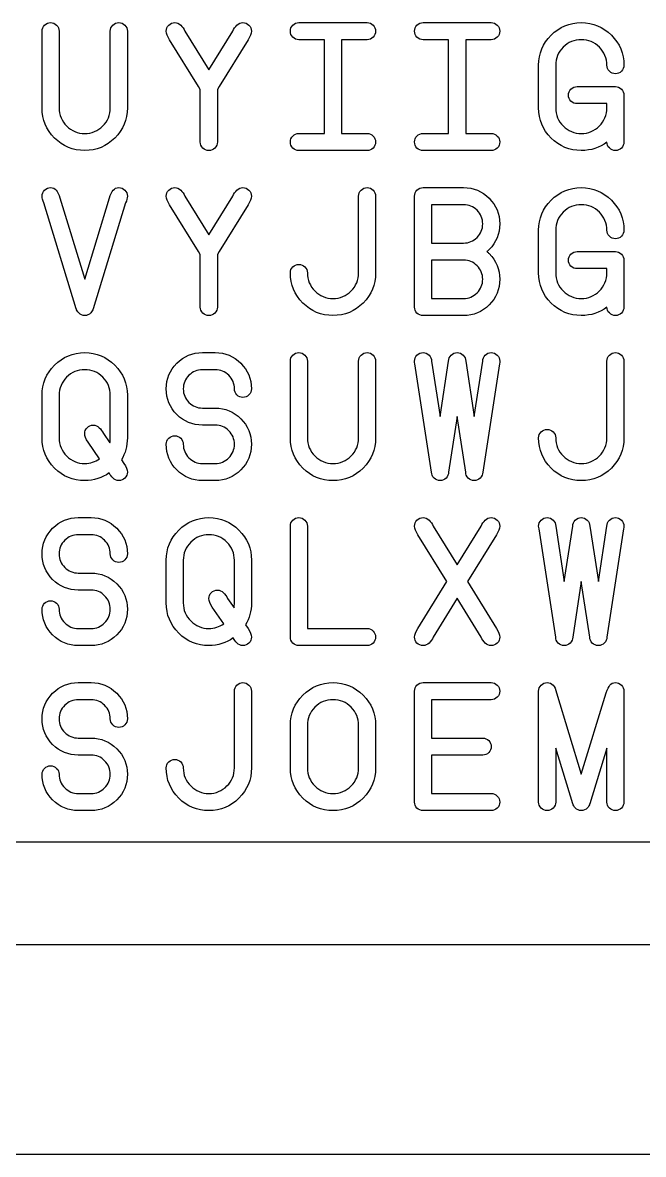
# Model space of a CAD drawing. Extents: x 0.5 to 46.5, y 0.5 to 6.
# Drawn here: x 19.678 to 21.159, y 0.505 to 3.206 of the extents above; entities that cross this region are included whole.
import ezdxf

# ---------------------------------------------------------------- set-up
doc = ezdxf.new("R2010")
doc.units = 0
doc.layers.add('Layer_1', color=7, linetype='CONTINUOUS')

msp = doc.modelspace()

# ---------------------------------------------------------------- linework, layer by layer
at = {"layer": 'Layer_1', "color": 3}
for p, q in [((20.337232, 3.205644), (20.499993, 3.205644)), ((20.633482, 3.205644), (20.796242, 3.205644)), ((19.724387, 3.002194), (19.724387, 3.185299)), ((19.765077, 3.185299), (19.765077, 3.002194)), ((19.887148, 3.002194), (19.887148, 3.185299)), ((19.927838, 3.185299), (19.927838, 3.002194)), ((20.097744, 3.053056), (20.028775, 3.164954)), ((20.065396, 3.185299), (20.122362, 3.092933)), ((20.122362, 3.092933), (20.179328, 3.185299)), ((20.215949, 3.164954), (20.146979, 3.053056)), ((20.398267, 3.164954), (20.337232, 3.164954)), ((20.398267, 2.941159), (20.398267, 3.164954)), ((20.499993, 3.164954), (20.438957, 3.164954)), ((20.438957, 3.164954), (20.438957, 2.941159)), ((20.694517, 3.164954), (20.633482, 3.164954)), ((20.694517, 2.941159), (20.694517, 3.164954)), ((20.796242, 3.164954), (20.735207, 3.164954)), ((20.735207, 3.164954), (20.735207, 2.941159)), ((20.909387, 3.002194), (20.909387, 3.103919)), ((20.950077, 3.103919), (20.950077, 3.002194)), ((20.102017, 3.046139), (20.097744, 3.053056)), ((20.146979, 3.053056), (20.142707, 3.046139)), ((21.00094, 3.053056), (21.092493, 3.053056)), ((20.102017, 2.920813), (20.102017, 3.046139)), ((20.142707, 3.046139), (20.142707, 2.920813)), ((21.112838, 3.032712), (21.112838, 2.920813)), ((21.072148, 3.012366), (21.00094, 3.012366)), ((21.072148, 3.002194), (21.072148, 3.012366)), ((20.337232, 2.941159), (20.398267, 2.941159)), ((20.438957, 2.941159), (20.499993, 2.941159)), ((20.633482, 2.941159), (20.694517, 2.941159)), ((20.735207, 2.941159), (20.796242, 2.941159)), ((20.499993, 2.900469), (20.337232, 2.900469)), ((20.796242, 2.900469), (20.633482, 2.900469)), ((20.633482, 2.811894), (20.730121, 2.811894)), ((19.767112, 2.78748), (19.826112, 2.593795)), ((19.826112, 2.593795), (19.885113, 2.78748)), ((20.065396, 2.791549), (20.122362, 2.699183)), ((20.122362, 2.699183), (20.179328, 2.791549)), ((20.479648, 2.608444), (20.479648, 2.791549)), ((20.520338, 2.791549), (20.520338, 2.608444)), ((20.613137, 2.527063), (20.613137, 2.791549)), ((19.805767, 2.522995), (19.728456, 2.775273)), ((19.923768, 2.775273), (19.846457, 2.522995)), ((20.097744, 2.659306), (20.028775, 2.771204)), ((20.215949, 2.771204), (20.146979, 2.659306)), ((20.730121, 2.771204), (20.653827, 2.771204)), ((20.653827, 2.771204), (20.653827, 2.679651)), ((20.730121, 2.771204), (20.730121, 2.771204)), ((20.909387, 2.608444), (20.909387, 2.710169)), ((20.950077, 2.710169), (20.950077, 2.608444)), ((20.653827, 2.679651), (20.730121, 2.679651)), ((20.102017, 2.652389), (20.097744, 2.659306)), ((20.102017, 2.527063), (20.102017, 2.652389)), ((20.146979, 2.659306), (20.142707, 2.652389)), ((20.142707, 2.652389), (20.142707, 2.527063)), ((21.00094, 2.659306), (21.092493, 2.659306)), ((20.730121, 2.638962), (20.653827, 2.638962)), ((20.653827, 2.638962), (20.653827, 2.547409)), ((20.730121, 2.638962), (20.730121, 2.638962)), ((21.112838, 2.638962), (21.112838, 2.527063)), ((20.316887, 2.608444), (20.316887, 2.608444)), ((21.072148, 2.618616), (21.00094, 2.618616)), ((21.072148, 2.608444), (21.072148, 2.618616)), ((20.653827, 2.547409), (20.730121, 2.547409)), ((19.806174, 2.522995), (19.805767, 2.522995)), ((19.846457, 2.522995), (19.846051, 2.522995)), ((19.826112, 2.506719), (19.826112, 2.506719)), ((20.730121, 2.506719), (20.633482, 2.506719)), ((20.730121, 2.506719), (20.730121, 2.506719)), ((20.107103, 2.418144), (20.137621, 2.418144)), ((20.137621, 2.377454), (20.107103, 2.377454)), ((20.316887, 2.214694), (20.316887, 2.397799)), ((20.357577, 2.397799), (20.357577, 2.214694)), ((20.479648, 2.214694), (20.479648, 2.397799)), ((20.520338, 2.397799), (20.520338, 2.214694)), ((20.653827, 2.133313), (20.614154, 2.391492)), ((20.653827, 2.397799), (20.674172, 2.265556)), ((20.674172, 2.265556), (20.694517, 2.397799)), ((20.735207, 2.397799), (20.755552, 2.265556)), ((20.755552, 2.265556), (20.775897, 2.397799)), ((20.81557, 2.391492), (20.775897, 2.133313)), ((21.072148, 2.214694), (21.072148, 2.397799)), ((21.112838, 2.397799), (21.112838, 2.214694)), ((20.224087, 2.331678), (20.224087, 2.331678)), ((19.724387, 2.214694), (19.724387, 2.316419)), ((19.765077, 2.316419), (19.765077, 2.214694)), ((19.887148, 2.214694), (19.887148, 2.316419)), ((19.927838, 2.316419), (19.927838, 2.214694)), ((20.107103, 2.285901), (20.137621, 2.285901)), ((20.137621, 2.245211), (20.107103, 2.245211)), ((20.714862, 2.26576), (20.694517, 2.133313)), ((20.735207, 2.133313), (20.714862, 2.26576)), ((19.870872, 2.224866), (19.88613, 2.20269)), ((20.909387, 2.214694), (20.909387, 2.214694)), ((19.861513, 2.164849), (19.83425, 2.204521)), ((19.913596, 2.162407), (19.9197, 2.153659)), ((20.107103, 2.153659), (20.137621, 2.153659)), ((19.884299, 2.131076), (19.884299, 2.131076)), ((20.137621, 2.112969), (20.107103, 2.112969)), ((19.810854, 2.024394), (19.841371, 2.024394)), ((20.316887, 1.739563), (20.316887, 2.004049)), ((20.357577, 2.004049), (20.357577, 1.759908)), ((20.357577, 2.004049), (20.357577, 2.004049)), ((20.657896, 2.004049), (20.714862, 1.911683)), ((20.714862, 1.911683), (20.771828, 2.004049)), ((20.950077, 2.004049), (20.970422, 1.871806)), ((20.970422, 1.871806), (20.990767, 2.004049)), ((21.031457, 2.004049), (21.051803, 1.871806)), ((21.051803, 1.871806), (21.072148, 2.004049)), ((19.841371, 1.983704), (19.810854, 1.983704)), ((20.690244, 1.871806), (20.621275, 1.983704)), ((20.808449, 1.983704), (20.739479, 1.871806)), ((20.950077, 1.739563), (20.910404, 1.997742)), ((21.11182, 1.997742), (21.072147, 1.739563)), ((19.927838, 1.937928), (19.927838, 1.937928)), ((20.020636, 1.820944), (20.020636, 1.922669)), ((20.061327, 1.922669), (20.061327, 1.820944)), ((20.183397, 1.820944), (20.183397, 1.922669)), ((20.224087, 1.922669), (20.224087, 1.820944)), ((19.810854, 1.892151), (19.841371, 1.892151)), ((20.621275, 1.759908), (20.690244, 1.871806)), ((20.739479, 1.871806), (20.808449, 1.759908)), ((21.011112, 1.87201), (20.990767, 1.739563)), ((21.031457, 1.739563), (21.011112, 1.87201)), ((19.841371, 1.851461), (19.810854, 1.851461)), ((20.157762, 1.771098), (20.1305, 1.810771)), ((20.167121, 1.831116), (20.18238, 1.80894)), ((20.714862, 1.83193), (20.657896, 1.739563)), ((20.771828, 1.739563), (20.714862, 1.83193)), ((19.810854, 1.759908), (19.841371, 1.759908)), ((20.209845, 1.768657), (20.215949, 1.759908)), ((20.357577, 1.759908), (20.499993, 1.759908)), ((20.180549, 1.737326), (20.180549, 1.737326)), ((19.841371, 1.719219), (19.810854, 1.719219)), ((20.499993, 1.719219), (20.337232, 1.719219)), ((19.810853, 1.630644), (19.841371, 1.630644)), ((20.633483, 1.630644), (20.796243, 1.630644)), ((20.183398, 1.427194), (20.183398, 1.610299)), ((20.224088, 1.610299), (20.224088, 1.427194)), ((20.613138, 1.345813), (20.613138, 1.610299)), ((20.909387, 1.345813), (20.909387, 1.610299)), ((20.952111, 1.60623), (21.011112, 1.412545)), ((21.011112, 1.412545), (21.070113, 1.60623)), ((21.112837, 1.610299), (21.112838, 1.610299)), ((21.112838, 1.610299), (21.112838, 1.345813)), ((19.841371, 1.589954), (19.810853, 1.589954)), ((20.796243, 1.589954), (20.653828, 1.589954)), ((20.653828, 1.589954), (20.653828, 1.498401)), ((19.927837, 1.544178), (19.927837, 1.544178)), ((20.316888, 1.427194), (20.316888, 1.528919)), ((20.357578, 1.528919), (20.357578, 1.427194)), ((20.479649, 1.427194), (20.479649, 1.528919)), ((20.520339, 1.528919), (20.520339, 1.427194)), ((19.810853, 1.498401), (19.841371, 1.498401)), ((20.653828, 1.498401), (20.775898, 1.498401)), ((20.990767, 1.341745), (20.950077, 1.474598)), ((20.950077, 1.474598), (20.950077, 1.345813)), ((21.072147, 1.474598), (21.031457, 1.341745)), ((21.072147, 1.345813), (21.072147, 1.474598)), ((19.841371, 1.457711), (19.810853, 1.457711)), ((20.775898, 1.457711), (20.653828, 1.457711)), ((20.653828, 1.457711), (20.653828, 1.366158)), ((20.020638, 1.427194), (20.020638, 1.427194)), ((19.810853, 1.366158), (19.841371, 1.366158)), ((20.653828, 1.366158), (20.796243, 1.366158)), ((19.841371, 1.325469), (19.810853, 1.325469)), ((20.796243, 1.325469), (20.633483, 1.325469)), ((20.991174, 1.341745), (20.990767, 1.341745)), ((21.031457, 1.341745), (21.03105, 1.341745))]:
    msp.add_line(p, q, dxfattribs=at)
at = {"layer": 'Layer_1', "color": 7}
for p, q in [((23.844862, 1.249932), (12.844862, 1.249932)), ((45.255002, 1.005), (1.754999, 1.005)), ((46.505001, 0.505), (0.505, 0.505))]:
    msp.add_line(p, q, dxfattribs=at)
at = {"layer": 'Layer_1', "color": 3}
for points in [[(19.724387, 3.185299), (19.724387, 3.19086), (19.726354, 3.195607), (19.730287, 3.199541)], [(19.730287, 3.199541), (19.734356, 3.20361), (19.739171, 3.205644), (19.744732, 3.205644)], [(19.744732, 3.205644), (19.750293, 3.205644), (19.75504, 3.20361), (19.758974, 3.199541)], [(19.758974, 3.199541), (19.763043, 3.195607), (19.765077, 3.19086), (19.765077, 3.185299)], [(19.887148, 3.185299), (19.887148, 3.19086), (19.889114, 3.195607), (19.893048, 3.199541)], [(19.893048, 3.199541), (19.897117, 3.20361), (19.901932, 3.205644), (19.907493, 3.205644)], [(19.907493, 3.205644), (19.913054, 3.205644), (19.917801, 3.20361), (19.921734, 3.199541)], [(19.921734, 3.199541), (19.925803, 3.195607), (19.927838, 3.19086), (19.927838, 3.185299)], [(20.020636, 3.185299), (20.020636, 3.19086), (20.022603, 3.195607), (20.026537, 3.199541)], [(20.026537, 3.199541), (20.030606, 3.20361), (20.035421, 3.205644), (20.040982, 3.205644)], [(20.040982, 3.205644), (20.046543, 3.205644), (20.05129, 3.20361), (20.055223, 3.199541)], [(20.055223, 3.199541), (20.059292, 3.195607), (20.062683, 3.19086), (20.065396, 3.185299)], [(20.179328, 3.185299), (20.182041, 3.19086), (20.185364, 3.195607), (20.189297, 3.199541)], [(20.189297, 3.199541), (20.193366, 3.20361), (20.198181, 3.205644), (20.203742, 3.205644)], [(20.203742, 3.205644), (20.209303, 3.205644), (20.21405, 3.20361), (20.217983, 3.199541)], [(20.217983, 3.199541), (20.222052, 3.195607), (20.224087, 3.19086), (20.224087, 3.185299)], [(20.316887, 3.185299), (20.316887, 3.19086), (20.318854, 3.195607), (20.322787, 3.199541)], [(20.322787, 3.199541), (20.326856, 3.20361), (20.331671, 3.205644), (20.337232, 3.205644)], [(20.499993, 3.205644), (20.505554, 3.205644), (20.510301, 3.20361), (20.514234, 3.199541)], [(20.514234, 3.199541), (20.518303, 3.195607), (20.520338, 3.19086), (20.520338, 3.185299)], [(20.613137, 3.185299), (20.613137, 3.19086), (20.615103, 3.195607), (20.619037, 3.199541)], [(20.619037, 3.199541), (20.623106, 3.20361), (20.627921, 3.205644), (20.633482, 3.205644)], [(20.796242, 3.205644), (20.801803, 3.205644), (20.80655, 3.20361), (20.810484, 3.199541)], [(20.810484, 3.199541), (20.814553, 3.195607), (20.816587, 3.19086), (20.816587, 3.185299)], [(20.939091, 3.175737), (20.959029, 3.195675), (20.983036, 3.205644), (21.011112, 3.205644)], [(21.011112, 3.205644), (21.039189, 3.205644), (21.063128, 3.195675), (21.08293, 3.175737)], [(20.028775, 3.164954), (20.023349, 3.172956), (20.020636, 3.179738), (20.020636, 3.185299)], [(20.224087, 3.185299), (20.224087, 3.179738), (20.221374, 3.172956), (20.215949, 3.164954)], [(20.322787, 3.170854), (20.318854, 3.174923), (20.316887, 3.179738), (20.316887, 3.185299)], [(20.337232, 3.164954), (20.331671, 3.164954), (20.326856, 3.166921), (20.322787, 3.170854)], [(20.514234, 3.170854), (20.510301, 3.166921), (20.505554, 3.164954), (20.499993, 3.164954)], [(20.520338, 3.185299), (20.520338, 3.179738), (20.518303, 3.174923), (20.514234, 3.170854)], [(20.619037, 3.170854), (20.615103, 3.174923), (20.613137, 3.179738), (20.613137, 3.185299)], [(20.633482, 3.164954), (20.627921, 3.164954), (20.623106, 3.166921), (20.619037, 3.170854)], [(20.810484, 3.170854), (20.80655, 3.166921), (20.801803, 3.164954), (20.796242, 3.164954)], [(20.816587, 3.185299), (20.816587, 3.179738), (20.814553, 3.174923), (20.810484, 3.170854)], [(20.909387, 3.103919), (20.909387, 3.131995), (20.919288, 3.155934), (20.939091, 3.175737)], [(21.011112, 3.164954), (20.994294, 3.164954), (20.979917, 3.158986), (20.967981, 3.14705)], [(21.054244, 3.14705), (21.042308, 3.158986), (21.027931, 3.164954), (21.011112, 3.164954)], [(21.08293, 3.175737), (21.102869, 3.155934), (21.112838, 3.131995), (21.112838, 3.103919)], [(20.967981, 3.14705), (20.956045, 3.135115), (20.950077, 3.120738), (20.950077, 3.103919)], [(21.072148, 3.103919), (21.072148, 3.120738), (21.06618, 3.135115), (21.054244, 3.14705)], [(21.078048, 3.089474), (21.074114, 3.093543), (21.072148, 3.098358), (21.072148, 3.103919)], [(21.092493, 3.083574), (21.086932, 3.083574), (21.082117, 3.085541), (21.078048, 3.089474)], [(21.106734, 3.089474), (21.102801, 3.085541), (21.098054, 3.083574), (21.092493, 3.083574)], [(21.112838, 3.103919), (21.112838, 3.098358), (21.110803, 3.093543), (21.106734, 3.089474)], [(20.986495, 3.046953), (20.990564, 3.051022), (20.995379, 3.053056), (21.00094, 3.053056)], [(21.092493, 3.053056), (21.098054, 3.053056), (21.102801, 3.051022), (21.106734, 3.046953)], [(20.980595, 3.032712), (20.980595, 3.038272), (20.982562, 3.04302), (20.986495, 3.046953)], [(20.986495, 3.018266), (20.982562, 3.022335), (20.980595, 3.02715), (20.980595, 3.032712)], [(21.106734, 3.046953), (21.110803, 3.04302), (21.112838, 3.038272), (21.112838, 3.032712)], [(19.754091, 2.930172), (19.734288, 2.95011), (19.724387, 2.974118), (19.724387, 3.002194)], [(19.765077, 3.002194), (19.765077, 2.985375), (19.771045, 2.970998), (19.782981, 2.959062)], [(19.869244, 2.959062), (19.88118, 2.970998), (19.887148, 2.985375), (19.887148, 3.002194)], [(19.927838, 3.002194), (19.927838, 2.974118), (19.917869, 2.95011), (19.89793, 2.930172)], [(20.939091, 2.930172), (20.919288, 2.95011), (20.909387, 2.974118), (20.909387, 3.002194)], [(20.950077, 3.002194), (20.950077, 2.985375), (20.956045, 2.970998), (20.967981, 2.959062)], [(21.00094, 3.012366), (20.995379, 3.012366), (20.990564, 3.014333), (20.986495, 3.018266)], [(21.054244, 2.959062), (21.06618, 2.970998), (21.072148, 2.985375), (21.072148, 3.002194)], [(19.782981, 2.959062), (19.794917, 2.947127), (19.809294, 2.941159), (19.826112, 2.941159)], [(19.826112, 2.941159), (19.842931, 2.941159), (19.857308, 2.947127), (19.869244, 2.959062)], [(20.967981, 2.959062), (20.979917, 2.947127), (20.994294, 2.941159), (21.011112, 2.941159)], [(21.011112, 2.941159), (21.027931, 2.941159), (21.042308, 2.947127), (21.054244, 2.959062)], [(19.826112, 2.900469), (19.798036, 2.900469), (19.774029, 2.91037), (19.754091, 2.930172)], [(19.89793, 2.930172), (19.878128, 2.91037), (19.854189, 2.900469), (19.826112, 2.900469)], [(20.107917, 2.906369), (20.103983, 2.910438), (20.102017, 2.915253), (20.102017, 2.920813)], [(20.142707, 2.920813), (20.142707, 2.915253), (20.140672, 2.910438), (20.136603, 2.906369)], [(20.316887, 2.920813), (20.316887, 2.926375), (20.318854, 2.931122), (20.322787, 2.935055)], [(20.322787, 2.906369), (20.318854, 2.910438), (20.316887, 2.915253), (20.316887, 2.920813)], [(20.322787, 2.935055), (20.326856, 2.939124), (20.331671, 2.941159), (20.337232, 2.941159)], [(20.499993, 2.941159), (20.505554, 2.941159), (20.510301, 2.939124), (20.514234, 2.935055)], [(20.514234, 2.935055), (20.518303, 2.931122), (20.520338, 2.926375), (20.520338, 2.920813)], [(20.520338, 2.920813), (20.520338, 2.915253), (20.518303, 2.910438), (20.514234, 2.906369)], [(20.613137, 2.920813), (20.613137, 2.926375), (20.615103, 2.931122), (20.619037, 2.935055)], [(20.619037, 2.906369), (20.615103, 2.910438), (20.613137, 2.915253), (20.613137, 2.920813)], [(20.619037, 2.935055), (20.623106, 2.939124), (20.627921, 2.941159), (20.633482, 2.941159)], [(20.796242, 2.941159), (20.801803, 2.941159), (20.80655, 2.939124), (20.810484, 2.935055)], [(20.810484, 2.935055), (20.814553, 2.931122), (20.816587, 2.926375), (20.816587, 2.920813)], [(20.816587, 2.920813), (20.816587, 2.915253), (20.814553, 2.910438), (20.810484, 2.906369)], [(21.011112, 2.900469), (20.983036, 2.900469), (20.959029, 2.91037), (20.939091, 2.930172)], [(21.072148, 2.92061), (21.054651, 2.907182), (21.034306, 2.900469), (21.011112, 2.900469)], [(21.078251, 2.906572), (21.074182, 2.910505), (21.072148, 2.915185), (21.072148, 2.92061)], [(21.112838, 2.920813), (21.112838, 2.915253), (21.110803, 2.910438), (21.106734, 2.906369)], [(20.122362, 2.900469), (20.116801, 2.900469), (20.111986, 2.902435), (20.107917, 2.906369)], [(20.136603, 2.906369), (20.13267, 2.902435), (20.127923, 2.900469), (20.122362, 2.900469)], [(20.337232, 2.900469), (20.331671, 2.900469), (20.326856, 2.902435), (20.322787, 2.906369)], [(20.514234, 2.906369), (20.510301, 2.902435), (20.505554, 2.900469), (20.499993, 2.900469)], [(20.633482, 2.900469), (20.627921, 2.900469), (20.623106, 2.902435), (20.619037, 2.906369)], [(20.810484, 2.906369), (20.80655, 2.902435), (20.801803, 2.900469), (20.796242, 2.900469)], [(21.092493, 2.900469), (21.086932, 2.900469), (21.082184, 2.902503), (21.078251, 2.906572)], [(21.106734, 2.906369), (21.102801, 2.902435), (21.098054, 2.900469), (21.092493, 2.900469)], [(19.730287, 2.805791), (19.734356, 2.80986), (19.739171, 2.811894), (19.744732, 2.811894)], [(19.744732, 2.811894), (19.750293, 2.811894), (19.754701, 2.80986), (19.757956, 2.805791)], [(19.894065, 2.805791), (19.897456, 2.80986), (19.901931, 2.811894), (19.907492, 2.811894)], [(19.907492, 2.811894), (19.913053, 2.811894), (19.917801, 2.80986), (19.921734, 2.805791)], [(20.026537, 2.805791), (20.030606, 2.80986), (20.035421, 2.811894), (20.040982, 2.811894)], [(20.040982, 2.811894), (20.046543, 2.811894), (20.05129, 2.80986), (20.055223, 2.805791)], [(20.189297, 2.805791), (20.193366, 2.80986), (20.198181, 2.811894), (20.203742, 2.811894)], [(20.203742, 2.811894), (20.209303, 2.811894), (20.21405, 2.80986), (20.217983, 2.805791)], [(20.485548, 2.805791), (20.489617, 2.80986), (20.494432, 2.811894), (20.499993, 2.811894)], [(20.499993, 2.811894), (20.505554, 2.811894), (20.510301, 2.80986), (20.514234, 2.805791)], [(20.619037, 2.805791), (20.623106, 2.80986), (20.627921, 2.811894), (20.633482, 2.811894)], [(20.730121, 2.811894), (20.753992, 2.811894), (20.774337, 2.803417), (20.791156, 2.786463)], [(20.939091, 2.781987), (20.959029, 2.801925), (20.983036, 2.811894), (21.011112, 2.811894)], [(21.011112, 2.811894), (21.039189, 2.811894), (21.063128, 2.801925), (21.08293, 2.781987)], [(19.724387, 2.791549), (19.724387, 2.79711), (19.726354, 2.801857), (19.730287, 2.805791)], [(19.728456, 2.775273), (19.725743, 2.781512), (19.724387, 2.786938), (19.724387, 2.791549)], [(19.757956, 2.805791), (19.761347, 2.801857), (19.764399, 2.795754), (19.767112, 2.78748)], [(19.885113, 2.78748), (19.887826, 2.795754), (19.890809, 2.801857), (19.894065, 2.805791)], [(19.921734, 2.805791), (19.925803, 2.801857), (19.927837, 2.79711), (19.927837, 2.791549)], [(19.927837, 2.791549), (19.927837, 2.786938), (19.926481, 2.781512), (19.923768, 2.775273)], [(20.020636, 2.791549), (20.020636, 2.79711), (20.022603, 2.801857), (20.026537, 2.805791)], [(20.028775, 2.771204), (20.023349, 2.779206), (20.020636, 2.785988), (20.020636, 2.791549)], [(20.055223, 2.805791), (20.059292, 2.801857), (20.062683, 2.79711), (20.065396, 2.791549)], [(20.179328, 2.791549), (20.182041, 2.79711), (20.185364, 2.801857), (20.189297, 2.805791)], [(20.224087, 2.791549), (20.224087, 2.785988), (20.221374, 2.779206), (20.215949, 2.771204)], [(20.217983, 2.805791), (20.222052, 2.801857), (20.224087, 2.79711), (20.224087, 2.791549)], [(20.479648, 2.791549), (20.479648, 2.79711), (20.481614, 2.801857), (20.485548, 2.805791)], [(20.514234, 2.805791), (20.518303, 2.801857), (20.520338, 2.79711), (20.520338, 2.791549)], [(20.613137, 2.791549), (20.613137, 2.79711), (20.615103, 2.801857), (20.619037, 2.805791)], [(20.791156, 2.786463), (20.80811, 2.769644), (20.816587, 2.749299), (20.816587, 2.725428)], [(20.909387, 2.710169), (20.909387, 2.738245), (20.919288, 2.762184), (20.939091, 2.781987)], [(21.08293, 2.781987), (21.102869, 2.762184), (21.112838, 2.738245), (21.112838, 2.710169)], [(20.762469, 2.757776), (20.753517, 2.766728), (20.742734, 2.771204), (20.730121, 2.771204)], [(20.775897, 2.725428), (20.775897, 2.738042), (20.771421, 2.748824), (20.762469, 2.757776)], [(21.011112, 2.771204), (20.994294, 2.771204), (20.979917, 2.765236), (20.967981, 2.7533)], [(21.054244, 2.7533), (21.042308, 2.765236), (21.027931, 2.771204), (21.011112, 2.771204)], [(20.967981, 2.7533), (20.956045, 2.741365), (20.950077, 2.726988), (20.950077, 2.710169)], [(21.072148, 2.710169), (21.072148, 2.726988), (21.06618, 2.741365), (21.054244, 2.7533)], [(20.762469, 2.693079), (20.771421, 2.702031), (20.775897, 2.712814), (20.775897, 2.725428)], [(20.816587, 2.725428), (20.816587, 2.701556), (20.808178, 2.681211), (20.791359, 2.664393)], [(21.078048, 2.695724), (21.074114, 2.699793), (21.072148, 2.704608), (21.072148, 2.710169)], [(21.112838, 2.710169), (21.112838, 2.704608), (21.110803, 2.699793), (21.106734, 2.695724)], [(20.730121, 2.679651), (20.742734, 2.679651), (20.753517, 2.684127), (20.762469, 2.693079)], [(21.092493, 2.689824), (21.086932, 2.689824), (21.082117, 2.691791), (21.078048, 2.695724)], [(21.106734, 2.695724), (21.102801, 2.691791), (21.098054, 2.689824), (21.092493, 2.689824)], [(20.791359, 2.664393), (20.789596, 2.662629), (20.787765, 2.660933), (20.785866, 2.659306)], [(20.785866, 2.659306), (20.787765, 2.657679), (20.789596, 2.656052), (20.791359, 2.654424)], [(20.791359, 2.654424), (20.808178, 2.637469), (20.816587, 2.617057), (20.816587, 2.593185)], [(20.980595, 2.638962), (20.980595, 2.644522), (20.982562, 2.64927), (20.986495, 2.653203)], [(20.986495, 2.653203), (20.990564, 2.657272), (20.995379, 2.659306), (21.00094, 2.659306)], [(21.092493, 2.659306), (21.098054, 2.659306), (21.102801, 2.657272), (21.106734, 2.653203)], [(21.106734, 2.653203), (21.110803, 2.64927), (21.112838, 2.644522), (21.112838, 2.638962)], [(20.316887, 2.608444), (20.316887, 2.614005), (20.318854, 2.618752), (20.322787, 2.622685)], [(20.322787, 2.622685), (20.326856, 2.626754), (20.331671, 2.628789), (20.337232, 2.628789)], [(20.337232, 2.628789), (20.342793, 2.628789), (20.34754, 2.626754), (20.351474, 2.622685)], [(20.351474, 2.622685), (20.355543, 2.618752), (20.357577, 2.614005), (20.357577, 2.608444)], [(20.762469, 2.625534), (20.753517, 2.634486), (20.742734, 2.638962), (20.730121, 2.638962)], [(20.775897, 2.593185), (20.775897, 2.605799), (20.771421, 2.616582), (20.762469, 2.625534)], [(20.986495, 2.624516), (20.982562, 2.628585), (20.980595, 2.6334), (20.980595, 2.638962)], [(21.00094, 2.618616), (20.995379, 2.618616), (20.990564, 2.620583), (20.986495, 2.624516)], [(20.346591, 2.536422), (20.326788, 2.55636), (20.316887, 2.580368), (20.316887, 2.608444)], [(20.357577, 2.608444), (20.357577, 2.591625), (20.363545, 2.577248), (20.375481, 2.565312)], [(20.461744, 2.565312), (20.47368, 2.577248), (20.479648, 2.591625), (20.479648, 2.608444)], [(20.520338, 2.608444), (20.520338, 2.580368), (20.510369, 2.55636), (20.49043, 2.536422)], [(20.762469, 2.560836), (20.771421, 2.569788), (20.775897, 2.580571), (20.775897, 2.593185)], [(20.816587, 2.593185), (20.816587, 2.569313), (20.80811, 2.5489), (20.791156, 2.531946)], [(20.939091, 2.536422), (20.919288, 2.55636), (20.909387, 2.580368), (20.909387, 2.608444)], [(20.950077, 2.608444), (20.950077, 2.591625), (20.956045, 2.577248), (20.967981, 2.565312)], [(21.054244, 2.565312), (21.06618, 2.577248), (21.072148, 2.591625), (21.072148, 2.608444)], [(20.375481, 2.565312), (20.387417, 2.553377), (20.401794, 2.547409), (20.418612, 2.547409)], [(20.418612, 2.547409), (20.435431, 2.547409), (20.449808, 2.553377), (20.461744, 2.565312)], [(20.730121, 2.547409), (20.742734, 2.547409), (20.753517, 2.551885), (20.762469, 2.560836)], [(20.967981, 2.565312), (20.979917, 2.553377), (20.994294, 2.547409), (21.011112, 2.547409)], [(21.011112, 2.547409), (21.027931, 2.547409), (21.042308, 2.553377), (21.054244, 2.565312)], [(19.811871, 2.512822), (19.808751, 2.515806), (19.806852, 2.519197), (19.806174, 2.522995)], [(19.826112, 2.506719), (19.820551, 2.506719), (19.815804, 2.508753), (19.811871, 2.512822)], [(19.840557, 2.512822), (19.836488, 2.508753), (19.831673, 2.506719), (19.826112, 2.506719)], [(19.846051, 2.522995), (19.845372, 2.519197), (19.843541, 2.515806), (19.840557, 2.512822)], [(20.107917, 2.512619), (20.103983, 2.516688), (20.102017, 2.521503), (20.102017, 2.527063)], [(20.122362, 2.506719), (20.116801, 2.506719), (20.111986, 2.508685), (20.107917, 2.512619)], [(20.136603, 2.512619), (20.13267, 2.508685), (20.127923, 2.506719), (20.122362, 2.506719)], [(20.142707, 2.527063), (20.142707, 2.521503), (20.140672, 2.516688), (20.136603, 2.512619)], [(20.418612, 2.506719), (20.390536, 2.506719), (20.366529, 2.51662), (20.346591, 2.536422)], [(20.49043, 2.536422), (20.470628, 2.51662), (20.446689, 2.506719), (20.418612, 2.506719)], [(20.619037, 2.512619), (20.615103, 2.516688), (20.613137, 2.521503), (20.613137, 2.527063)], [(20.633482, 2.506719), (20.627921, 2.506719), (20.623106, 2.508685), (20.619037, 2.512619)], [(20.791156, 2.531946), (20.774337, 2.515128), (20.753992, 2.506719), (20.730121, 2.506719)], [(21.011112, 2.506719), (20.983036, 2.506719), (20.959029, 2.51662), (20.939091, 2.536422)], [(21.072148, 2.52686), (21.054651, 2.513432), (21.034306, 2.506719), (21.011112, 2.506719)], [(21.078251, 2.512822), (21.074182, 2.516755), (21.072148, 2.521435), (21.072148, 2.52686)], [(21.092493, 2.506719), (21.086932, 2.506719), (21.082184, 2.508753), (21.078251, 2.512822)], [(21.106734, 2.512619), (21.102801, 2.508685), (21.098054, 2.506719), (21.092493, 2.506719)], [(21.112838, 2.527063), (21.112838, 2.521503), (21.110803, 2.516688), (21.106734, 2.512619)], [(19.754091, 2.388237), (19.774029, 2.408175), (19.798036, 2.418144), (19.826112, 2.418144)], [(19.826112, 2.418144), (19.854188, 2.418144), (19.878128, 2.408175), (19.89793, 2.388237)], [(20.045864, 2.392713), (20.062819, 2.409667), (20.083231, 2.418144), (20.107103, 2.418144)], [(20.137621, 2.418144), (20.161492, 2.418144), (20.181837, 2.409667), (20.198656, 2.392713)], [(20.316887, 2.397799), (20.316887, 2.40336), (20.318854, 2.408107), (20.322787, 2.412041)], [(20.322787, 2.412041), (20.326856, 2.41611), (20.331671, 2.418144), (20.337232, 2.418144)], [(20.337232, 2.418144), (20.342793, 2.418144), (20.34754, 2.41611), (20.351474, 2.412041)], [(20.351474, 2.412041), (20.355543, 2.408107), (20.357577, 2.40336), (20.357577, 2.397799)], [(20.479648, 2.397799), (20.479648, 2.40336), (20.481614, 2.408107), (20.485548, 2.412041)], [(20.485548, 2.412041), (20.489617, 2.41611), (20.494432, 2.418144), (20.499993, 2.418144)], [(20.499993, 2.418144), (20.505554, 2.418144), (20.510301, 2.41611), (20.514234, 2.412041)], [(20.514234, 2.412041), (20.518303, 2.408107), (20.520338, 2.40336), (20.520338, 2.397799)], [(20.613136, 2.397799), (20.613136, 2.40336), (20.615103, 2.408107), (20.619036, 2.412041)], [(20.619036, 2.412041), (20.623106, 2.41611), (20.627921, 2.418144), (20.633481, 2.418144)], [(20.633481, 2.418144), (20.639042, 2.418144), (20.64379, 2.41611), (20.647723, 2.412041)], [(20.647723, 2.412041), (20.651792, 2.408107), (20.653827, 2.40336), (20.653827, 2.397799)], [(20.694517, 2.397799), (20.694517, 2.40336), (20.696483, 2.408107), (20.700417, 2.412041)], [(20.700417, 2.412041), (20.704486, 2.41611), (20.709301, 2.418144), (20.714862, 2.418144)], [(20.714862, 2.418144), (20.720423, 2.418144), (20.72517, 2.41611), (20.729103, 2.412041)], [(20.729103, 2.412041), (20.733172, 2.408107), (20.735207, 2.40336), (20.735207, 2.397799)], [(20.775897, 2.397799), (20.775897, 2.40336), (20.777864, 2.408107), (20.781797, 2.412041)], [(20.781797, 2.412041), (20.785866, 2.41611), (20.790681, 2.418144), (20.796242, 2.418144)], [(20.796242, 2.418144), (20.801803, 2.418144), (20.80655, 2.41611), (20.810483, 2.412041)], [(20.810483, 2.412041), (20.814552, 2.408107), (20.816587, 2.40336), (20.816587, 2.397799)], [(21.072148, 2.397799), (21.072148, 2.40336), (21.074114, 2.408107), (21.078048, 2.412041)], [(21.078048, 2.412041), (21.082117, 2.41611), (21.086932, 2.418144), (21.092493, 2.418144)], [(21.092493, 2.418144), (21.098054, 2.418144), (21.102801, 2.41611), (21.106734, 2.412041)], [(21.106734, 2.412041), (21.110803, 2.408107), (21.112838, 2.40336), (21.112838, 2.397799)], [(19.724387, 2.316419), (19.724387, 2.344495), (19.734288, 2.368434), (19.754091, 2.388237)], [(19.826112, 2.377454), (19.809294, 2.377454), (19.794917, 2.371486), (19.782981, 2.35955)], [(19.869244, 2.35955), (19.857308, 2.371486), (19.842931, 2.377454), (19.826112, 2.377454)], [(19.89793, 2.388237), (19.917868, 2.368434), (19.927838, 2.344495), (19.927838, 2.316419)], [(20.020636, 2.331678), (20.020636, 2.355549), (20.029046, 2.375894), (20.045864, 2.392713)], [(20.107103, 2.377454), (20.094489, 2.377454), (20.083706, 2.372978), (20.074754, 2.364026)], [(20.169969, 2.364026), (20.161017, 2.372978), (20.150234, 2.377454), (20.137621, 2.377454)], [(20.198656, 2.392713), (20.21561, 2.375894), (20.224087, 2.355549), (20.224087, 2.331678)], [(20.614154, 2.391492), (20.613476, 2.393392), (20.613136, 2.395495), (20.613136, 2.397799)], [(20.816587, 2.397799), (20.816587, 2.395492), (20.816248, 2.39339), (20.81557, 2.391492)], [(19.782981, 2.35955), (19.771045, 2.347615), (19.765077, 2.333238), (19.765077, 2.316419)], [(19.887148, 2.316419), (19.887148, 2.333238), (19.88118, 2.347615), (19.869244, 2.35955)], [(20.074754, 2.364026), (20.065803, 2.355074), (20.061327, 2.344292), (20.061327, 2.331678)], [(20.183397, 2.331678), (20.183397, 2.344292), (20.178921, 2.355074), (20.169969, 2.364026)], [(20.045864, 2.270439), (20.029046, 2.287393), (20.020636, 2.307806), (20.020636, 2.331678)], [(20.061327, 2.331678), (20.061327, 2.319064), (20.065803, 2.308281), (20.074754, 2.299329)], [(20.189297, 2.317233), (20.185364, 2.321302), (20.183397, 2.326117), (20.183397, 2.331678)], [(20.224087, 2.331678), (20.224087, 2.326117), (20.222052, 2.321302), (20.217983, 2.317233)], [(20.074754, 2.299329), (20.083706, 2.290377), (20.094489, 2.285901), (20.107103, 2.285901)], [(20.203742, 2.311333), (20.198181, 2.311333), (20.193366, 2.313299), (20.189297, 2.317233)], [(20.217983, 2.317233), (20.21405, 2.313299), (20.209303, 2.311333), (20.203742, 2.311333)], [(20.107103, 2.245211), (20.083231, 2.245211), (20.062819, 2.25362), (20.045864, 2.270439)], [(20.137621, 2.285901), (20.161492, 2.285901), (20.181837, 2.277424), (20.198656, 2.26047)], [(19.832012, 2.239108), (19.836082, 2.243177), (19.840897, 2.245211), (19.846457, 2.245211)], [(19.846457, 2.245211), (19.852018, 2.245211), (19.856766, 2.243177), (19.860699, 2.239108)], [(20.169969, 2.231784), (20.161017, 2.240735), (20.150234, 2.245211), (20.137621, 2.245211)], [(20.198656, 2.26047), (20.21561, 2.243652), (20.224087, 2.223306), (20.224087, 2.199435)], [(19.754091, 2.142672), (19.734288, 2.16261), (19.724387, 2.186618), (19.724387, 2.214694)], [(19.765077, 2.214694), (19.765077, 2.197875), (19.771045, 2.183498), (19.782981, 2.171562)], [(19.826112, 2.224866), (19.826112, 2.230427), (19.828079, 2.235174), (19.832012, 2.239108)], [(19.83425, 2.204521), (19.828825, 2.212524), (19.826112, 2.219305), (19.826112, 2.224866)], [(19.860699, 2.239108), (19.864768, 2.235174), (19.868159, 2.230427), (19.870872, 2.224866)], [(19.88613, 2.20269), (19.886808, 2.206488), (19.887148, 2.210489), (19.887148, 2.214694)], [(19.927838, 2.214694), (19.927838, 2.195298), (19.92309, 2.177869), (19.913596, 2.162407)], [(20.026537, 2.213676), (20.030606, 2.217745), (20.035421, 2.21978), (20.040982, 2.21978)], [(20.040982, 2.21978), (20.046543, 2.21978), (20.05129, 2.217745), (20.055223, 2.213676)], [(20.183397, 2.199435), (20.183397, 2.212049), (20.178921, 2.222832), (20.169969, 2.231784)], [(20.346591, 2.142672), (20.326788, 2.16261), (20.316887, 2.186618), (20.316887, 2.214694)], [(20.357577, 2.214694), (20.357577, 2.197875), (20.363545, 2.183498), (20.375481, 2.171562)], [(20.461744, 2.171562), (20.47368, 2.183498), (20.479648, 2.197875), (20.479648, 2.214694)], [(20.520338, 2.214694), (20.520338, 2.186618), (20.510369, 2.16261), (20.49043, 2.142672)], [(20.909387, 2.214694), (20.909387, 2.220255), (20.911354, 2.225002), (20.915287, 2.228935)], [(20.939091, 2.142672), (20.919288, 2.16261), (20.909387, 2.186618), (20.909387, 2.214694)], [(20.915287, 2.228935), (20.919356, 2.233004), (20.924171, 2.235039), (20.929732, 2.235039)], [(20.929732, 2.235039), (20.935293, 2.235039), (20.94004, 2.233004), (20.943974, 2.228935)], [(20.943974, 2.228935), (20.948043, 2.225002), (20.950077, 2.220255), (20.950077, 2.214694)], [(20.950077, 2.214694), (20.950077, 2.197875), (20.956045, 2.183498), (20.967981, 2.171562)], [(21.054244, 2.171562), (21.06618, 2.183498), (21.072148, 2.197875), (21.072148, 2.214694)], [(21.112838, 2.214694), (21.112838, 2.186618), (21.102869, 2.16261), (21.08293, 2.142672)], [(20.020636, 2.199435), (20.020636, 2.204996), (20.022603, 2.209743), (20.026537, 2.213676)], [(20.045864, 2.138196), (20.029046, 2.15515), (20.020636, 2.175563), (20.020636, 2.199435)], [(20.055223, 2.213676), (20.059292, 2.209743), (20.061327, 2.204996), (20.061327, 2.199435)], [(20.061327, 2.199435), (20.061327, 2.186821), (20.065803, 2.176038), (20.074754, 2.167086)], [(20.169969, 2.167086), (20.178921, 2.176038), (20.183397, 2.186821), (20.183397, 2.199435)], [(20.224087, 2.199435), (20.224087, 2.175563), (20.21561, 2.15515), (20.198656, 2.138196)], [(19.782981, 2.171562), (19.794917, 2.159627), (19.809294, 2.153659), (19.826112, 2.153659)], [(19.826112, 2.153659), (19.839405, 2.153659), (19.851205, 2.157389), (19.861513, 2.164849)], [(20.074754, 2.167086), (20.083706, 2.158135), (20.094489, 2.153659), (20.107103, 2.153659)], [(20.137621, 2.153659), (20.150234, 2.153659), (20.161017, 2.158135), (20.169969, 2.167086)], [(20.375481, 2.171562), (20.387417, 2.159627), (20.401794, 2.153659), (20.418612, 2.153659)], [(20.418612, 2.153659), (20.435431, 2.153659), (20.449808, 2.159627), (20.461744, 2.171562)], [(20.967981, 2.171562), (20.979917, 2.159627), (20.994294, 2.153659), (21.011112, 2.153659)], [(21.011112, 2.153659), (21.027931, 2.153659), (21.042308, 2.159627), (21.054244, 2.171562)], [(19.826112, 2.112969), (19.798036, 2.112969), (19.774029, 2.12287), (19.754091, 2.142672)], [(19.9197, 2.153659), (19.925125, 2.145656), (19.927838, 2.138874), (19.927838, 2.133313)], [(20.107103, 2.112969), (20.083231, 2.112969), (20.062819, 2.121378), (20.045864, 2.138196)], [(20.198656, 2.138196), (20.181837, 2.121378), (20.161492, 2.112969), (20.137621, 2.112969)], [(20.418612, 2.112969), (20.390536, 2.112969), (20.366529, 2.12287), (20.346591, 2.142672)], [(20.49043, 2.142672), (20.470628, 2.12287), (20.446689, 2.112969), (20.418612, 2.112969)], [(21.011112, 2.112969), (20.983036, 2.112969), (20.959029, 2.12287), (20.939091, 2.142672)], [(21.08293, 2.142672), (21.063128, 2.12287), (21.039189, 2.112969), (21.011112, 2.112969)], [(19.884299, 2.131076), (19.867345, 2.119004), (19.847949, 2.112969), (19.826112, 2.112969)], [(19.893251, 2.119072), (19.889724, 2.122463), (19.886741, 2.126464), (19.884299, 2.131076)], [(19.907493, 2.112969), (19.901932, 2.112969), (19.897184, 2.115003), (19.893251, 2.119072)], [(19.921734, 2.118869), (19.917801, 2.114935), (19.913054, 2.112969), (19.907493, 2.112969)], [(19.927838, 2.133313), (19.927838, 2.127753), (19.925803, 2.122938), (19.921734, 2.118869)], [(20.659727, 2.118869), (20.655793, 2.122938), (20.653827, 2.127753), (20.653827, 2.133313)], [(20.674172, 2.112969), (20.668611, 2.112969), (20.663796, 2.114935), (20.659727, 2.118869)], [(20.688413, 2.118869), (20.68448, 2.114935), (20.679733, 2.112969), (20.674172, 2.112969)], [(20.694517, 2.133313), (20.694517, 2.127753), (20.692482, 2.122938), (20.688413, 2.118869)], [(20.741107, 2.118869), (20.737173, 2.122938), (20.735207, 2.127753), (20.735207, 2.133313)], [(20.755552, 2.112969), (20.749991, 2.112969), (20.745176, 2.114935), (20.741107, 2.118869)], [(20.769793, 2.118869), (20.76586, 2.114935), (20.761113, 2.112969), (20.755552, 2.112969)], [(20.775897, 2.133313), (20.775897, 2.127753), (20.773862, 2.122938), (20.769793, 2.118869)], [(19.724387, 1.937928), (19.724387, 1.961799), (19.732796, 1.982144), (19.749615, 1.998963)], [(19.749615, 1.998963), (19.766569, 2.015917), (19.786982, 2.024394), (19.810854, 2.024394)], [(19.841371, 2.024394), (19.865243, 2.024394), (19.885588, 2.015917), (19.902406, 1.998963)], [(19.902406, 1.998963), (19.91936, 1.982144), (19.927838, 1.961799), (19.927838, 1.937928)], [(20.05034, 1.994487), (20.070278, 2.014425), (20.094285, 2.024394), (20.122362, 2.024394)], [(20.122362, 2.024394), (20.150438, 2.024394), (20.174377, 2.014425), (20.19418, 1.994487)], [(20.316887, 2.004049), (20.316887, 2.00961), (20.318854, 2.014357), (20.322787, 2.018291)], [(20.322787, 2.018291), (20.326856, 2.02236), (20.331671, 2.024394), (20.337232, 2.024394)], [(20.337232, 2.024394), (20.342793, 2.024394), (20.34754, 2.02236), (20.351474, 2.018291)], [(20.351474, 2.018291), (20.355543, 2.014357), (20.357577, 2.00961), (20.357577, 2.004049)], [(20.613137, 2.004049), (20.613137, 2.00961), (20.615103, 2.014357), (20.619037, 2.018291)], [(20.621275, 1.983704), (20.615849, 1.991706), (20.613137, 1.998488), (20.613137, 2.004049)], [(20.619037, 2.018291), (20.623106, 2.02236), (20.627921, 2.024394), (20.633482, 2.024394)], [(20.633482, 2.024394), (20.639043, 2.024394), (20.64379, 2.02236), (20.647723, 2.018291)], [(20.647723, 2.018291), (20.651792, 2.014357), (20.655183, 2.00961), (20.657896, 2.004049)], [(20.771828, 2.004049), (20.774541, 2.00961), (20.777864, 2.014357), (20.781797, 2.018291)], [(20.781797, 2.018291), (20.785866, 2.02236), (20.790681, 2.024394), (20.796242, 2.024394)], [(20.796242, 2.024394), (20.801803, 2.024394), (20.80655, 2.02236), (20.810484, 2.018291)], [(20.816587, 2.004049), (20.816587, 1.998488), (20.813874, 1.991706), (20.808449, 1.983704)], [(20.810484, 2.018291), (20.814553, 2.014357), (20.816587, 2.00961), (20.816587, 2.004049)], [(20.909387, 2.004049), (20.909387, 2.00961), (20.911354, 2.014357), (20.915287, 2.018291)], [(20.910404, 1.997742), (20.909726, 1.99964), (20.909387, 2.001742), (20.909387, 2.004049)], [(20.915287, 2.018291), (20.919356, 2.02236), (20.924171, 2.024394), (20.929732, 2.024394)], [(20.929732, 2.024394), (20.935293, 2.024394), (20.94004, 2.02236), (20.943974, 2.018291)], [(20.943974, 2.018291), (20.948043, 2.014357), (20.950077, 2.00961), (20.950077, 2.004049)], [(20.990767, 2.004049), (20.990767, 2.00961), (20.992734, 2.014357), (20.996667, 2.018291)], [(20.996667, 2.018291), (21.000736, 2.02236), (21.005551, 2.024394), (21.011112, 2.024394)], [(21.011112, 2.024394), (21.016673, 2.024394), (21.021421, 2.02236), (21.025354, 2.018291)], [(21.025354, 2.018291), (21.029423, 2.014357), (21.031457, 2.00961), (21.031457, 2.004049)], [(21.072148, 2.004049), (21.072148, 2.00961), (21.074114, 2.014357), (21.078048, 2.018291)], [(21.078048, 2.018291), (21.082117, 2.02236), (21.086932, 2.024394), (21.092493, 2.024394)], [(21.092493, 2.024394), (21.098054, 2.024394), (21.102801, 2.02236), (21.106734, 2.018291)], [(21.106734, 2.018291), (21.110803, 2.014357), (21.112838, 2.00961), (21.112838, 2.004049)], [(21.112838, 2.004049), (21.112838, 2.001742), (21.112499, 1.99964), (21.11182, 1.997742)], [(19.810854, 1.983704), (19.79824, 1.983704), (19.787457, 1.979228), (19.778505, 1.970276)], [(19.87372, 1.970276), (19.864768, 1.979228), (19.853985, 1.983704), (19.841371, 1.983704)], [(20.020636, 1.922669), (20.020636, 1.950745), (20.030538, 1.974684), (20.05034, 1.994487)], [(20.122362, 1.983704), (20.105543, 1.983704), (20.091166, 1.977736), (20.07923, 1.9658)], [(20.165493, 1.9658), (20.153558, 1.977736), (20.13918, 1.983704), (20.122362, 1.983704)], [(20.19418, 1.994487), (20.214118, 1.974684), (20.224087, 1.950745), (20.224087, 1.922669)], [(19.778505, 1.970276), (19.769553, 1.961324), (19.765077, 1.950542), (19.765077, 1.937928)], [(19.887148, 1.937928), (19.887148, 1.950542), (19.882672, 1.961324), (19.87372, 1.970276)], [(20.07923, 1.9658), (20.067295, 1.953865), (20.061327, 1.939488), (20.061327, 1.922669)], [(20.183397, 1.922669), (20.183397, 1.939488), (20.177429, 1.953865), (20.165493, 1.9658)], [(19.749615, 1.876689), (19.732796, 1.893643), (19.724387, 1.914056), (19.724387, 1.937928)], [(19.765077, 1.937928), (19.765077, 1.925314), (19.769553, 1.914531), (19.778505, 1.905579)], [(19.893048, 1.923483), (19.889114, 1.927552), (19.887148, 1.932367), (19.887148, 1.937928)], [(19.907493, 1.917583), (19.901932, 1.917583), (19.897117, 1.919549), (19.893048, 1.923483)], [(19.921734, 1.923483), (19.917801, 1.919549), (19.913054, 1.917583), (19.907493, 1.917583)], [(19.927838, 1.937928), (19.927838, 1.932367), (19.925803, 1.927552), (19.921734, 1.923483)], [(19.778505, 1.905579), (19.787457, 1.896627), (19.79824, 1.892151), (19.810854, 1.892151)], [(19.841371, 1.892151), (19.865243, 1.892151), (19.885588, 1.883674), (19.902406, 1.86672)], [(19.810854, 1.851461), (19.786982, 1.851461), (19.766569, 1.85987), (19.749615, 1.876689)], [(19.902406, 1.86672), (19.91936, 1.849902), (19.927838, 1.829556), (19.927838, 1.805685)], [(19.87372, 1.838034), (19.864768, 1.846985), (19.853985, 1.851461), (19.841371, 1.851461)], [(19.887148, 1.805685), (19.887148, 1.818299), (19.882672, 1.829082), (19.87372, 1.838034)], [(20.122362, 1.831116), (20.122362, 1.836677), (20.124328, 1.841424), (20.128262, 1.845358)], [(20.128262, 1.845358), (20.132331, 1.849427), (20.137146, 1.851461), (20.142707, 1.851461)], [(20.142707, 1.851461), (20.148268, 1.851461), (20.153015, 1.849427), (20.156948, 1.845358)], [(20.156948, 1.845358), (20.161017, 1.841424), (20.164408, 1.836677), (20.167121, 1.831116)], [(19.724387, 1.805685), (19.724387, 1.811246), (19.726354, 1.815993), (19.730287, 1.819926)], [(19.730287, 1.819926), (19.734356, 1.823995), (19.739171, 1.82603), (19.744732, 1.82603)], [(19.744732, 1.82603), (19.750293, 1.82603), (19.75504, 1.823995), (19.758974, 1.819926)], [(19.758974, 1.819926), (19.763043, 1.815993), (19.765077, 1.811246), (19.765077, 1.805685)], [(20.05034, 1.748922), (20.030538, 1.76886), (20.020636, 1.792868), (20.020636, 1.820944)], [(20.061327, 1.820944), (20.061327, 1.804125), (20.067295, 1.789748), (20.07923, 1.777812)], [(20.1305, 1.810771), (20.125074, 1.818774), (20.122362, 1.825555), (20.122362, 1.831116)], [(20.18238, 1.80894), (20.183058, 1.812738), (20.183397, 1.816739), (20.183397, 1.820944)], [(20.224087, 1.820944), (20.224087, 1.801548), (20.21934, 1.784119), (20.209845, 1.768657)], [(19.749615, 1.744446), (19.732796, 1.7614), (19.724387, 1.781813), (19.724387, 1.805685)], [(19.765077, 1.805685), (19.765077, 1.793071), (19.769553, 1.782288), (19.778505, 1.773336)], [(19.87372, 1.773336), (19.882672, 1.782288), (19.887148, 1.793071), (19.887148, 1.805685)], [(19.927838, 1.805685), (19.927838, 1.781813), (19.91936, 1.7614), (19.902406, 1.744446)], [(19.778505, 1.773336), (19.787457, 1.764384), (19.79824, 1.759908), (19.810854, 1.759908)], [(19.841371, 1.759908), (19.853985, 1.759908), (19.864768, 1.764384), (19.87372, 1.773336)], [(20.07923, 1.777812), (20.091166, 1.765876), (20.105543, 1.759908), (20.122362, 1.759908)], [(20.122362, 1.759908), (20.135654, 1.759908), (20.147454, 1.763638), (20.157762, 1.771098)], [(20.215949, 1.759908), (20.221374, 1.751906), (20.224087, 1.745124), (20.224087, 1.739563)], [(20.499993, 1.759908), (20.505554, 1.759908), (20.510301, 1.757874), (20.514234, 1.753805)], [(20.613137, 1.739563), (20.613137, 1.745124), (20.615849, 1.751906), (20.621275, 1.759908)], [(20.808449, 1.759908), (20.813874, 1.751906), (20.816587, 1.745124), (20.816587, 1.739563)], [(19.810854, 1.719219), (19.786982, 1.719219), (19.766569, 1.727628), (19.749615, 1.744446)], [(19.902406, 1.744446), (19.885588, 1.727628), (19.865243, 1.719219), (19.841371, 1.719219)], [(20.122362, 1.719219), (20.094285, 1.719219), (20.070278, 1.72912), (20.05034, 1.748922)], [(20.180549, 1.737326), (20.163594, 1.725254), (20.144199, 1.719219), (20.122362, 1.719219)], [(20.1895, 1.725322), (20.185974, 1.728713), (20.18299, 1.732714), (20.180549, 1.737326)], [(20.224087, 1.739563), (20.224087, 1.734003), (20.222052, 1.729188), (20.217983, 1.725119)], [(20.322787, 1.725119), (20.318854, 1.729188), (20.316887, 1.734003), (20.316887, 1.739563)], [(20.514234, 1.753805), (20.518303, 1.749872), (20.520338, 1.745124), (20.520338, 1.739563)], [(20.520338, 1.739563), (20.520338, 1.734003), (20.518303, 1.729188), (20.514234, 1.725119)], [(20.619037, 1.725119), (20.615103, 1.729188), (20.613137, 1.734003), (20.613137, 1.739563)], [(20.657896, 1.739563), (20.655183, 1.734003), (20.651792, 1.729188), (20.647723, 1.725119)], [(20.781797, 1.725119), (20.777864, 1.729188), (20.774541, 1.734003), (20.771828, 1.739563)], [(20.816587, 1.739563), (20.816587, 1.734003), (20.814553, 1.729188), (20.810484, 1.725119)], [(20.955977, 1.725119), (20.952044, 1.729188), (20.950077, 1.734003), (20.950077, 1.739563)], [(20.990767, 1.739563), (20.990767, 1.734003), (20.988733, 1.729188), (20.984664, 1.725119)], [(21.037357, 1.725119), (21.033424, 1.729188), (21.031457, 1.734003), (21.031457, 1.739563)], [(21.072147, 1.739563), (21.072147, 1.734003), (21.070113, 1.729188), (21.066044, 1.725119)], [(20.203742, 1.719219), (20.198181, 1.719219), (20.193434, 1.721253), (20.1895, 1.725322)], [(20.217983, 1.725119), (20.21405, 1.721185), (20.209303, 1.719219), (20.203742, 1.719219)], [(20.337232, 1.719219), (20.331671, 1.719219), (20.326856, 1.721185), (20.322787, 1.725119)], [(20.514234, 1.725119), (20.510301, 1.721185), (20.505554, 1.719219), (20.499993, 1.719219)], [(20.633482, 1.719219), (20.627921, 1.719219), (20.623106, 1.721185), (20.619037, 1.725119)], [(20.647723, 1.725119), (20.64379, 1.721185), (20.639043, 1.719219), (20.633482, 1.719219)], [(20.796242, 1.719219), (20.790681, 1.719219), (20.785866, 1.721185), (20.781797, 1.725119)], [(20.810484, 1.725119), (20.80655, 1.721185), (20.801803, 1.719219), (20.796242, 1.719219)], [(20.970422, 1.719219), (20.964861, 1.719219), (20.960046, 1.721185), (20.955977, 1.725119)], [(20.984664, 1.725119), (20.980731, 1.721185), (20.975983, 1.719219), (20.970422, 1.719219)], [(21.051802, 1.719219), (21.046241, 1.719219), (21.041426, 1.721185), (21.037357, 1.725119)], [(21.066044, 1.725119), (21.062111, 1.721185), (21.057363, 1.719219), (21.051802, 1.719219)], [(19.749615, 1.605213), (19.766569, 1.622167), (19.786982, 1.630644), (19.810853, 1.630644)], [(19.841371, 1.630644), (19.865242, 1.630644), (19.885588, 1.622167), (19.902406, 1.605213)], [(20.183398, 1.610299), (20.183398, 1.61586), (20.185365, 1.620607), (20.189298, 1.624541)], [(20.189298, 1.624541), (20.193367, 1.62861), (20.198182, 1.630644), (20.203743, 1.630644)], [(20.203743, 1.630644), (20.209304, 1.630644), (20.214051, 1.62861), (20.217985, 1.624541)], [(20.217985, 1.624541), (20.222054, 1.620607), (20.224088, 1.61586), (20.224088, 1.610299)], [(20.346592, 1.600737), (20.36653, 1.620675), (20.390537, 1.630644), (20.418613, 1.630644)], [(20.418613, 1.630644), (20.44669, 1.630644), (20.470629, 1.620675), (20.490432, 1.600737)], [(20.613138, 1.610299), (20.613138, 1.61586), (20.615104, 1.620607), (20.619038, 1.624541)], [(20.619038, 1.624541), (20.623107, 1.62861), (20.627922, 1.630644), (20.633483, 1.630644)], [(20.796243, 1.630644), (20.801804, 1.630644), (20.806551, 1.62861), (20.810485, 1.624541)], [(20.810485, 1.624541), (20.814554, 1.620607), (20.816588, 1.61586), (20.816588, 1.610299)], [(20.909387, 1.610299), (20.909387, 1.61586), (20.911421, 1.620675), (20.91549, 1.624744)], [(20.91549, 1.624744), (20.919424, 1.628678), (20.924171, 1.630644), (20.929732, 1.630644)], [(20.929732, 1.630644), (20.935293, 1.630644), (20.940108, 1.628678), (20.944177, 1.624744)], [(20.944177, 1.624744), (20.947703, 1.621082), (20.950348, 1.614911), (20.952111, 1.60623)], [(21.070113, 1.60623), (21.073639, 1.615453), (21.076691, 1.621624), (21.079268, 1.624744)], [(21.079268, 1.624744), (21.082523, 1.628678), (21.086931, 1.630644), (21.092492, 1.630644)], [(21.092492, 1.630644), (21.098053, 1.630644), (21.1028, 1.62861), (21.106734, 1.624541)], [(21.106734, 1.624541), (21.110803, 1.620607), (21.112837, 1.61586), (21.112837, 1.610299)], [(19.724387, 1.544178), (19.724387, 1.568049), (19.732796, 1.588394), (19.749615, 1.605213)], [(19.902406, 1.605213), (19.91936, 1.588394), (19.927837, 1.568049), (19.927837, 1.544178)], [(20.316888, 1.528919), (20.316888, 1.556995), (20.326789, 1.580934), (20.346592, 1.600737)], [(20.490432, 1.600737), (20.51037, 1.580934), (20.520339, 1.556995), (20.520339, 1.528919)], [(20.810485, 1.595854), (20.806551, 1.591921), (20.801804, 1.589954), (20.796243, 1.589954)], [(20.816588, 1.610299), (20.816588, 1.604738), (20.814554, 1.599923), (20.810485, 1.595854)], [(19.778505, 1.576526), (19.769553, 1.567574), (19.765077, 1.556792), (19.765077, 1.544178)], [(19.810853, 1.589954), (19.798239, 1.589954), (19.787457, 1.585478), (19.778505, 1.576526)], [(19.87372, 1.576526), (19.864768, 1.585478), (19.853985, 1.589954), (19.841371, 1.589954)], [(19.887147, 1.544178), (19.887147, 1.556792), (19.882671, 1.567574), (19.87372, 1.576526)], [(20.375482, 1.57205), (20.363546, 1.560115), (20.357578, 1.545738), (20.357578, 1.528919)], [(20.418613, 1.589954), (20.401795, 1.589954), (20.387418, 1.583986), (20.375482, 1.57205)], [(20.461745, 1.57205), (20.449809, 1.583986), (20.435432, 1.589954), (20.418613, 1.589954)], [(20.479649, 1.528919), (20.479649, 1.545738), (20.473681, 1.560115), (20.461745, 1.57205)], [(19.749615, 1.482939), (19.732796, 1.499893), (19.724387, 1.520306), (19.724387, 1.544178)], [(19.765077, 1.544178), (19.765077, 1.531564), (19.769553, 1.520781), (19.778505, 1.511829)], [(19.893047, 1.529733), (19.889114, 1.533802), (19.887147, 1.538617), (19.887147, 1.544178)], [(19.927837, 1.544178), (19.927837, 1.538617), (19.925803, 1.533802), (19.921734, 1.529733)], [(19.907492, 1.523833), (19.901931, 1.523833), (19.897116, 1.525799), (19.893047, 1.529733)], [(19.921734, 1.529733), (19.917801, 1.525799), (19.913053, 1.523833), (19.907492, 1.523833)], [(19.778505, 1.511829), (19.787457, 1.502877), (19.798239, 1.498401), (19.810853, 1.498401)], [(19.841371, 1.498401), (19.865242, 1.498401), (19.885588, 1.489924), (19.902406, 1.47297)], [(20.775898, 1.498401), (20.781459, 1.498401), (20.786206, 1.496367), (20.79014, 1.492298)], [(20.79014, 1.492298), (20.794209, 1.488364), (20.796243, 1.483617), (20.796243, 1.478056)], [(19.810853, 1.457711), (19.786982, 1.457711), (19.766569, 1.46612), (19.749615, 1.482939)], [(19.902406, 1.47297), (19.91936, 1.456152), (19.927837, 1.435806), (19.927837, 1.411935)], [(20.79014, 1.463612), (20.786206, 1.459678), (20.781459, 1.457711), (20.775898, 1.457711)], [(20.796243, 1.478056), (20.796243, 1.472495), (20.794209, 1.46768), (20.79014, 1.463612)], [(19.730287, 1.426176), (19.734356, 1.430245), (19.739171, 1.43228), (19.744732, 1.43228)], [(19.744732, 1.43228), (19.750293, 1.43228), (19.75504, 1.430245), (19.758973, 1.426176)], [(19.87372, 1.444284), (19.864768, 1.453235), (19.853985, 1.457711), (19.841371, 1.457711)], [(19.887147, 1.411935), (19.887147, 1.424549), (19.882671, 1.435332), (19.87372, 1.444284)], [(20.020638, 1.427194), (20.020638, 1.432755), (20.022604, 1.437502), (20.026538, 1.441435)], [(20.026538, 1.441435), (20.030607, 1.445504), (20.035422, 1.447539), (20.040983, 1.447539)], [(20.040983, 1.447539), (20.046544, 1.447539), (20.051291, 1.445504), (20.055224, 1.441435)], [(20.055224, 1.441435), (20.059293, 1.437502), (20.061328, 1.432755), (20.061328, 1.427194)], [(19.724387, 1.411935), (19.724387, 1.417496), (19.726354, 1.422243), (19.730287, 1.426176)], [(19.749615, 1.350696), (19.732796, 1.36765), (19.724387, 1.388063), (19.724387, 1.411935)], [(19.758973, 1.426176), (19.763042, 1.422243), (19.765077, 1.417496), (19.765077, 1.411935)], [(19.765077, 1.411935), (19.765077, 1.399321), (19.769553, 1.388538), (19.778505, 1.379586)], [(19.87372, 1.379586), (19.882671, 1.388538), (19.887147, 1.399321), (19.887147, 1.411935)], [(19.927837, 1.411935), (19.927837, 1.388063), (19.91936, 1.36765), (19.902406, 1.350696)], [(20.050341, 1.355172), (20.030539, 1.37511), (20.020638, 1.399117), (20.020638, 1.427194)], [(20.061328, 1.427194), (20.061328, 1.410375), (20.067296, 1.395998), (20.079231, 1.384062)], [(20.165494, 1.384062), (20.17743, 1.395998), (20.183398, 1.410375), (20.183398, 1.427194)], [(20.224088, 1.427194), (20.224088, 1.399117), (20.214119, 1.37511), (20.194181, 1.355172)], [(20.346592, 1.355172), (20.326789, 1.37511), (20.316888, 1.399117), (20.316888, 1.427194)], [(20.357578, 1.427194), (20.357578, 1.410375), (20.363546, 1.395998), (20.375482, 1.384062)], [(20.461745, 1.384062), (20.473681, 1.395998), (20.479649, 1.410375), (20.479649, 1.427194)], [(20.520339, 1.427194), (20.520339, 1.399117), (20.51037, 1.37511), (20.490432, 1.355172)], [(19.778505, 1.379586), (19.787457, 1.370634), (19.798239, 1.366158), (19.810853, 1.366158)], [(19.841371, 1.366158), (19.853985, 1.366158), (19.864768, 1.370634), (19.87372, 1.379586)], [(20.079231, 1.384062), (20.091167, 1.372126), (20.105544, 1.366158), (20.122363, 1.366158)], [(20.122363, 1.366158), (20.139181, 1.366158), (20.153559, 1.372126), (20.165494, 1.384062)], [(20.375482, 1.384062), (20.387418, 1.372126), (20.401795, 1.366158), (20.418613, 1.366158)], [(20.418613, 1.366158), (20.435432, 1.366158), (20.449809, 1.372126), (20.461745, 1.384062)], [(19.810853, 1.325469), (19.786982, 1.325469), (19.766569, 1.333878), (19.749615, 1.350696)], [(19.902406, 1.350696), (19.885588, 1.333878), (19.865242, 1.325469), (19.841371, 1.325469)], [(20.122363, 1.325469), (20.094287, 1.325469), (20.070279, 1.33537), (20.050341, 1.355172)], [(20.194181, 1.355172), (20.174378, 1.33537), (20.150439, 1.325469), (20.122363, 1.325469)], [(20.418613, 1.325469), (20.390537, 1.325469), (20.36653, 1.33537), (20.346592, 1.355172)], [(20.490432, 1.355172), (20.470629, 1.33537), (20.44669, 1.325469), (20.418613, 1.325469)], [(20.796243, 1.366158), (20.801804, 1.366158), (20.806551, 1.364124), (20.810485, 1.360055)], [(20.810485, 1.360055), (20.814554, 1.356121), (20.816588, 1.351374), (20.816588, 1.345813)], [(20.619038, 1.331369), (20.615104, 1.335438), (20.613138, 1.340253), (20.613138, 1.345813)], [(20.633483, 1.325469), (20.627922, 1.325469), (20.623107, 1.327435), (20.619038, 1.331369)], [(20.810485, 1.331369), (20.806551, 1.327435), (20.801804, 1.325469), (20.796243, 1.325469)], [(20.816588, 1.345813), (20.816588, 1.340253), (20.814554, 1.335438), (20.810485, 1.331369)], [(20.915287, 1.331369), (20.911353, 1.335438), (20.909387, 1.340253), (20.909387, 1.345813)], [(20.929732, 1.325469), (20.924171, 1.325469), (20.919356, 1.327435), (20.915287, 1.331369)], [(20.943973, 1.331369), (20.94004, 1.327435), (20.935293, 1.325469), (20.929732, 1.325469)], [(20.950077, 1.345813), (20.950077, 1.340253), (20.948042, 1.335438), (20.943973, 1.331369)], [(20.996871, 1.331572), (20.993751, 1.334556), (20.991852, 1.337947), (20.991174, 1.341745)], [(21.011112, 1.325469), (21.005551, 1.325469), (21.000804, 1.327503), (20.996871, 1.331572)], [(21.025557, 1.331572), (21.021488, 1.327503), (21.016673, 1.325469), (21.011112, 1.325469)], [(21.03105, 1.341745), (21.030372, 1.337947), (21.028541, 1.334556), (21.025557, 1.331572)], [(21.078047, 1.331369), (21.074114, 1.335438), (21.072147, 1.340253), (21.072147, 1.345813)], [(21.092492, 1.325469), (21.086931, 1.325469), (21.082116, 1.327435), (21.078047, 1.331369)], [(21.106734, 1.331369), (21.102801, 1.327435), (21.098053, 1.325469), (21.092492, 1.325469)], [(21.112838, 1.345813), (21.112838, 1.340253), (21.110803, 1.335438), (21.106734, 1.331369)]]:
    msp.add_open_spline(points, degree=3, dxfattribs=at)

doc.saveas('drawing.dxf')
